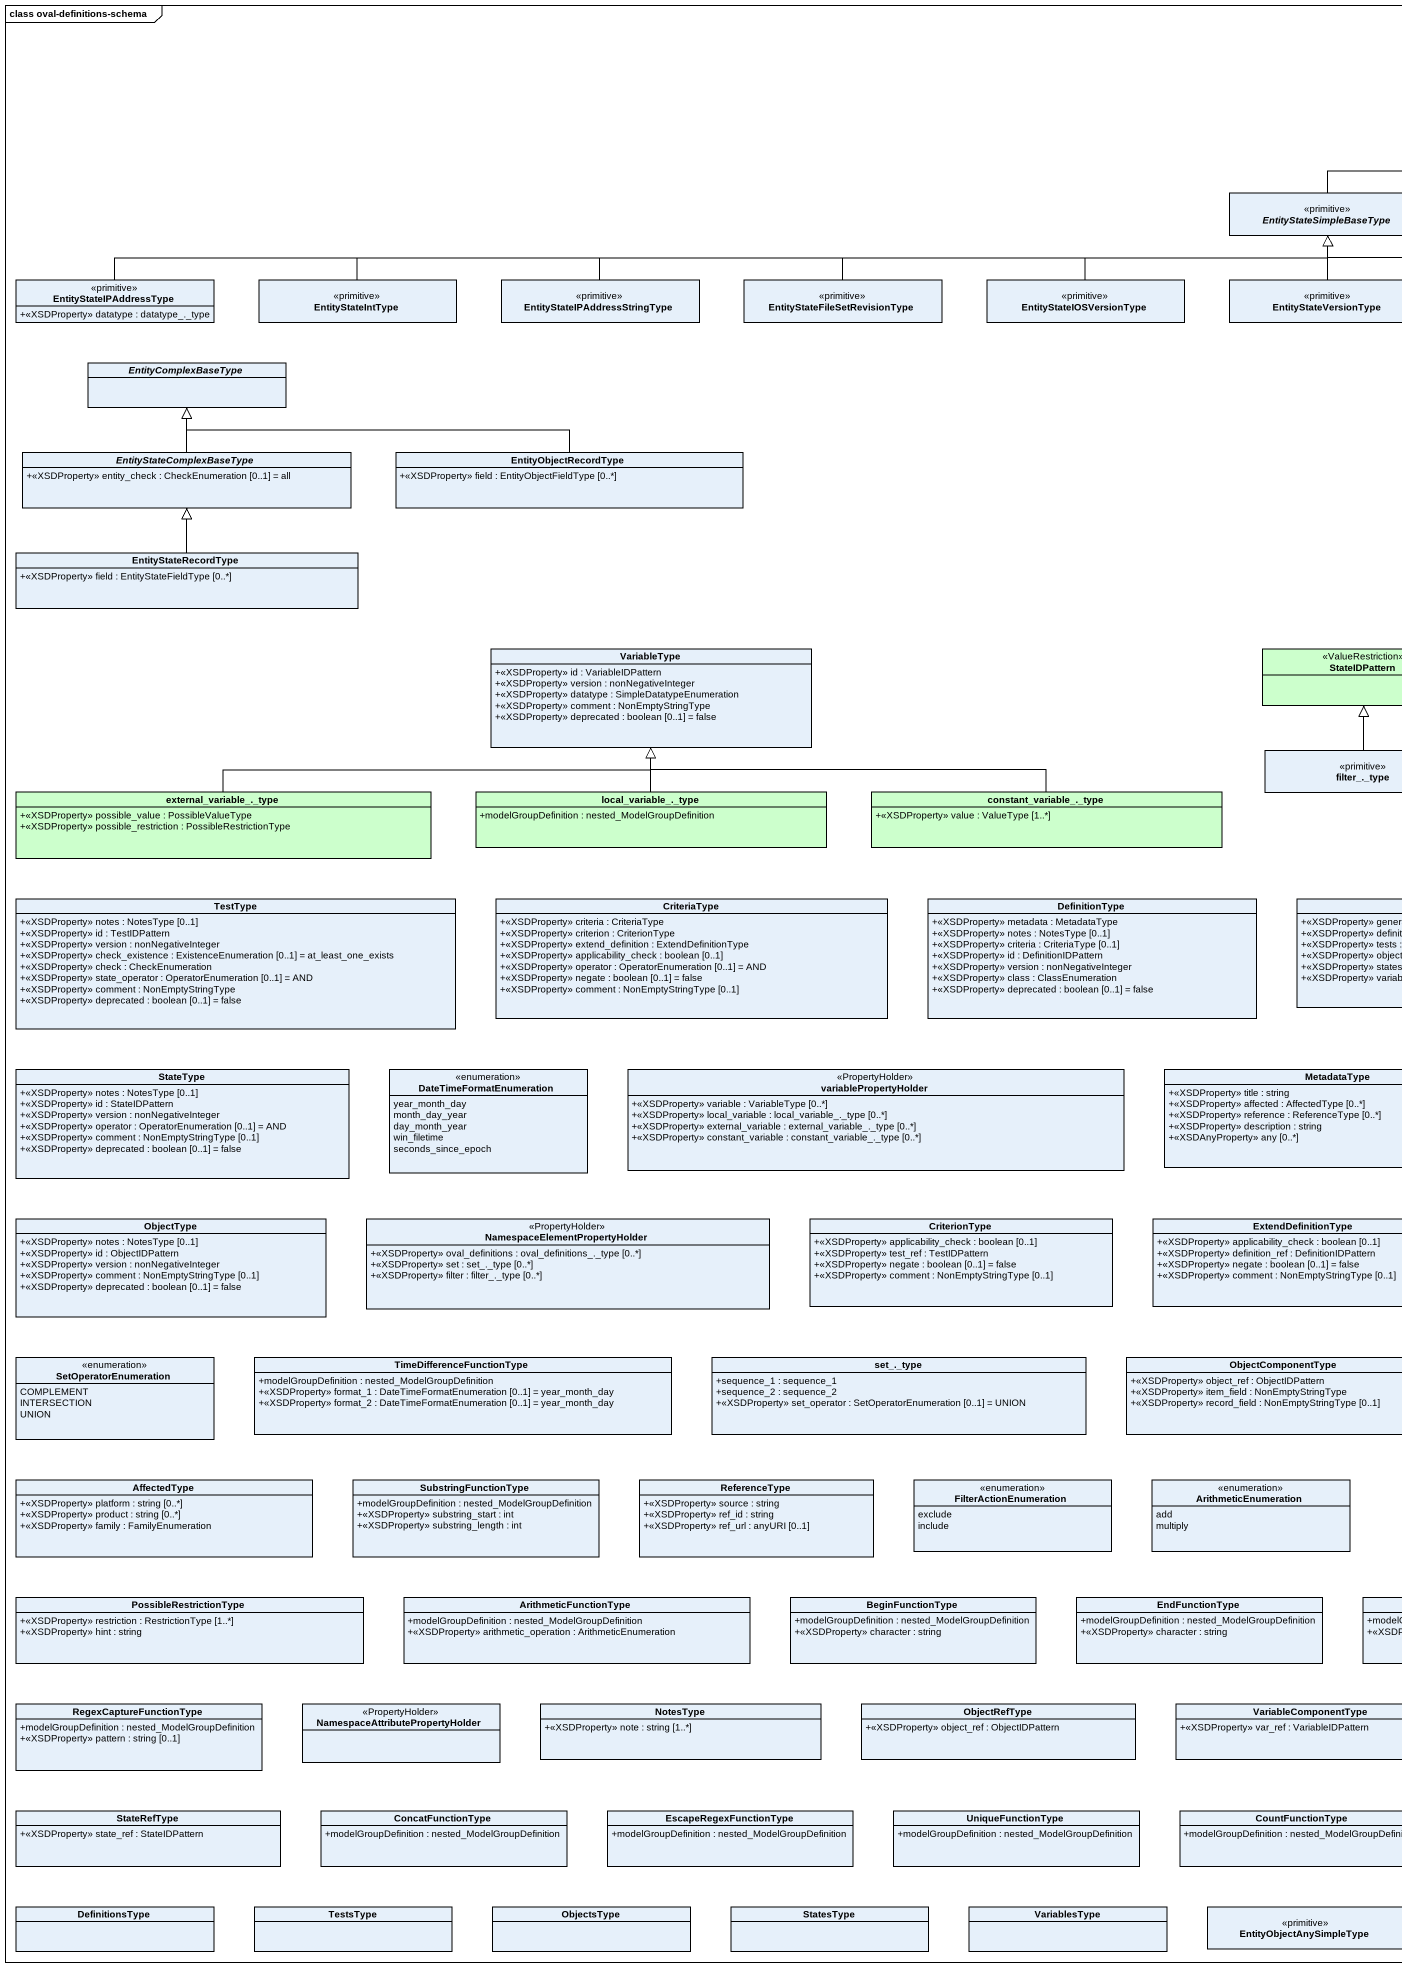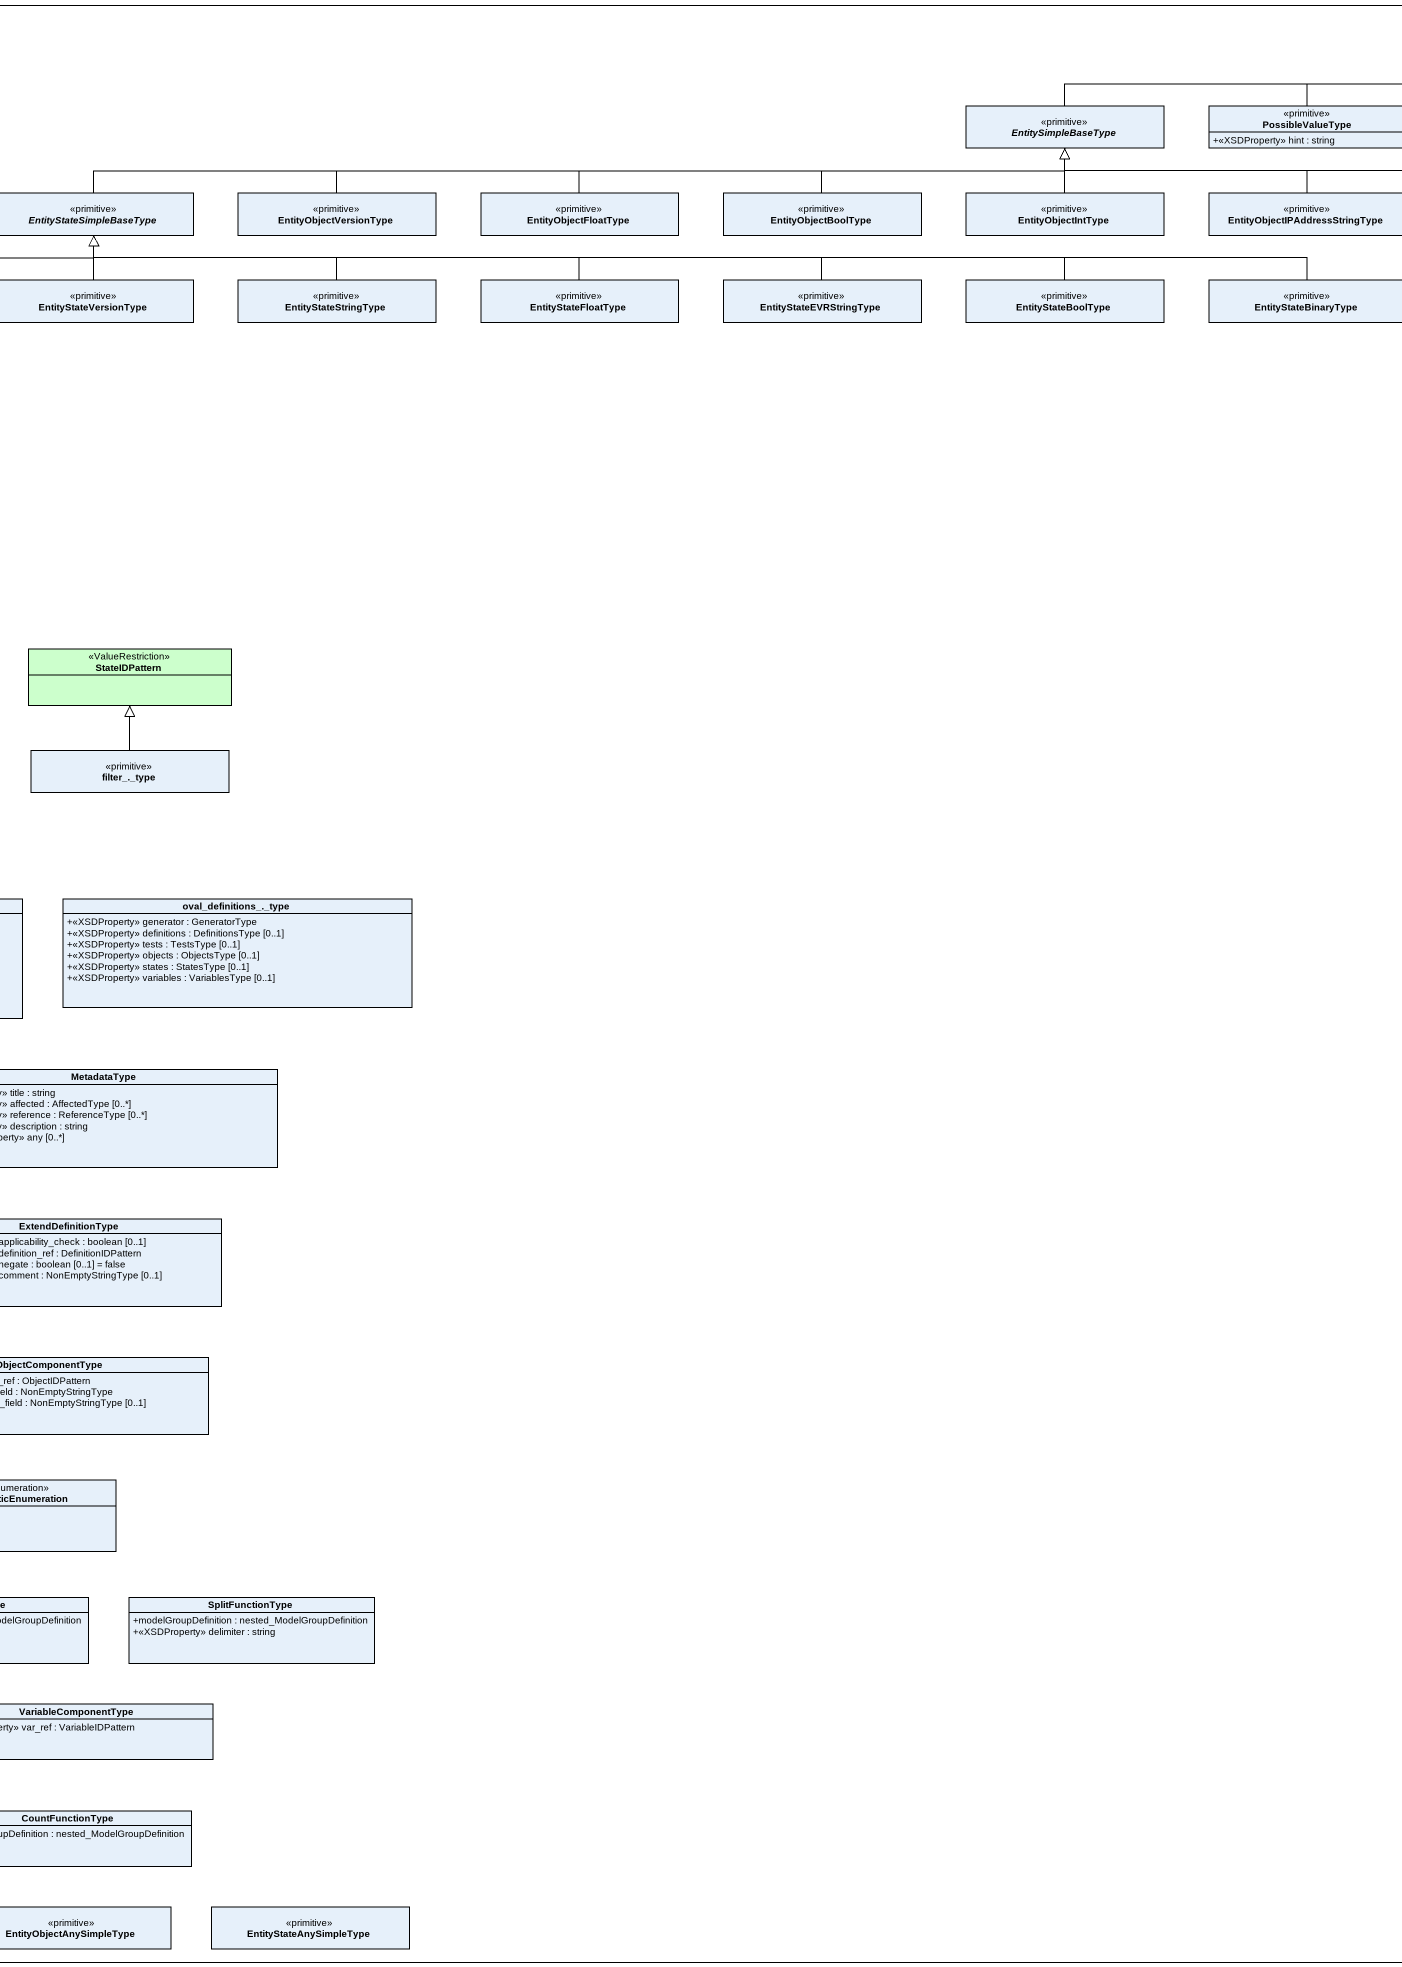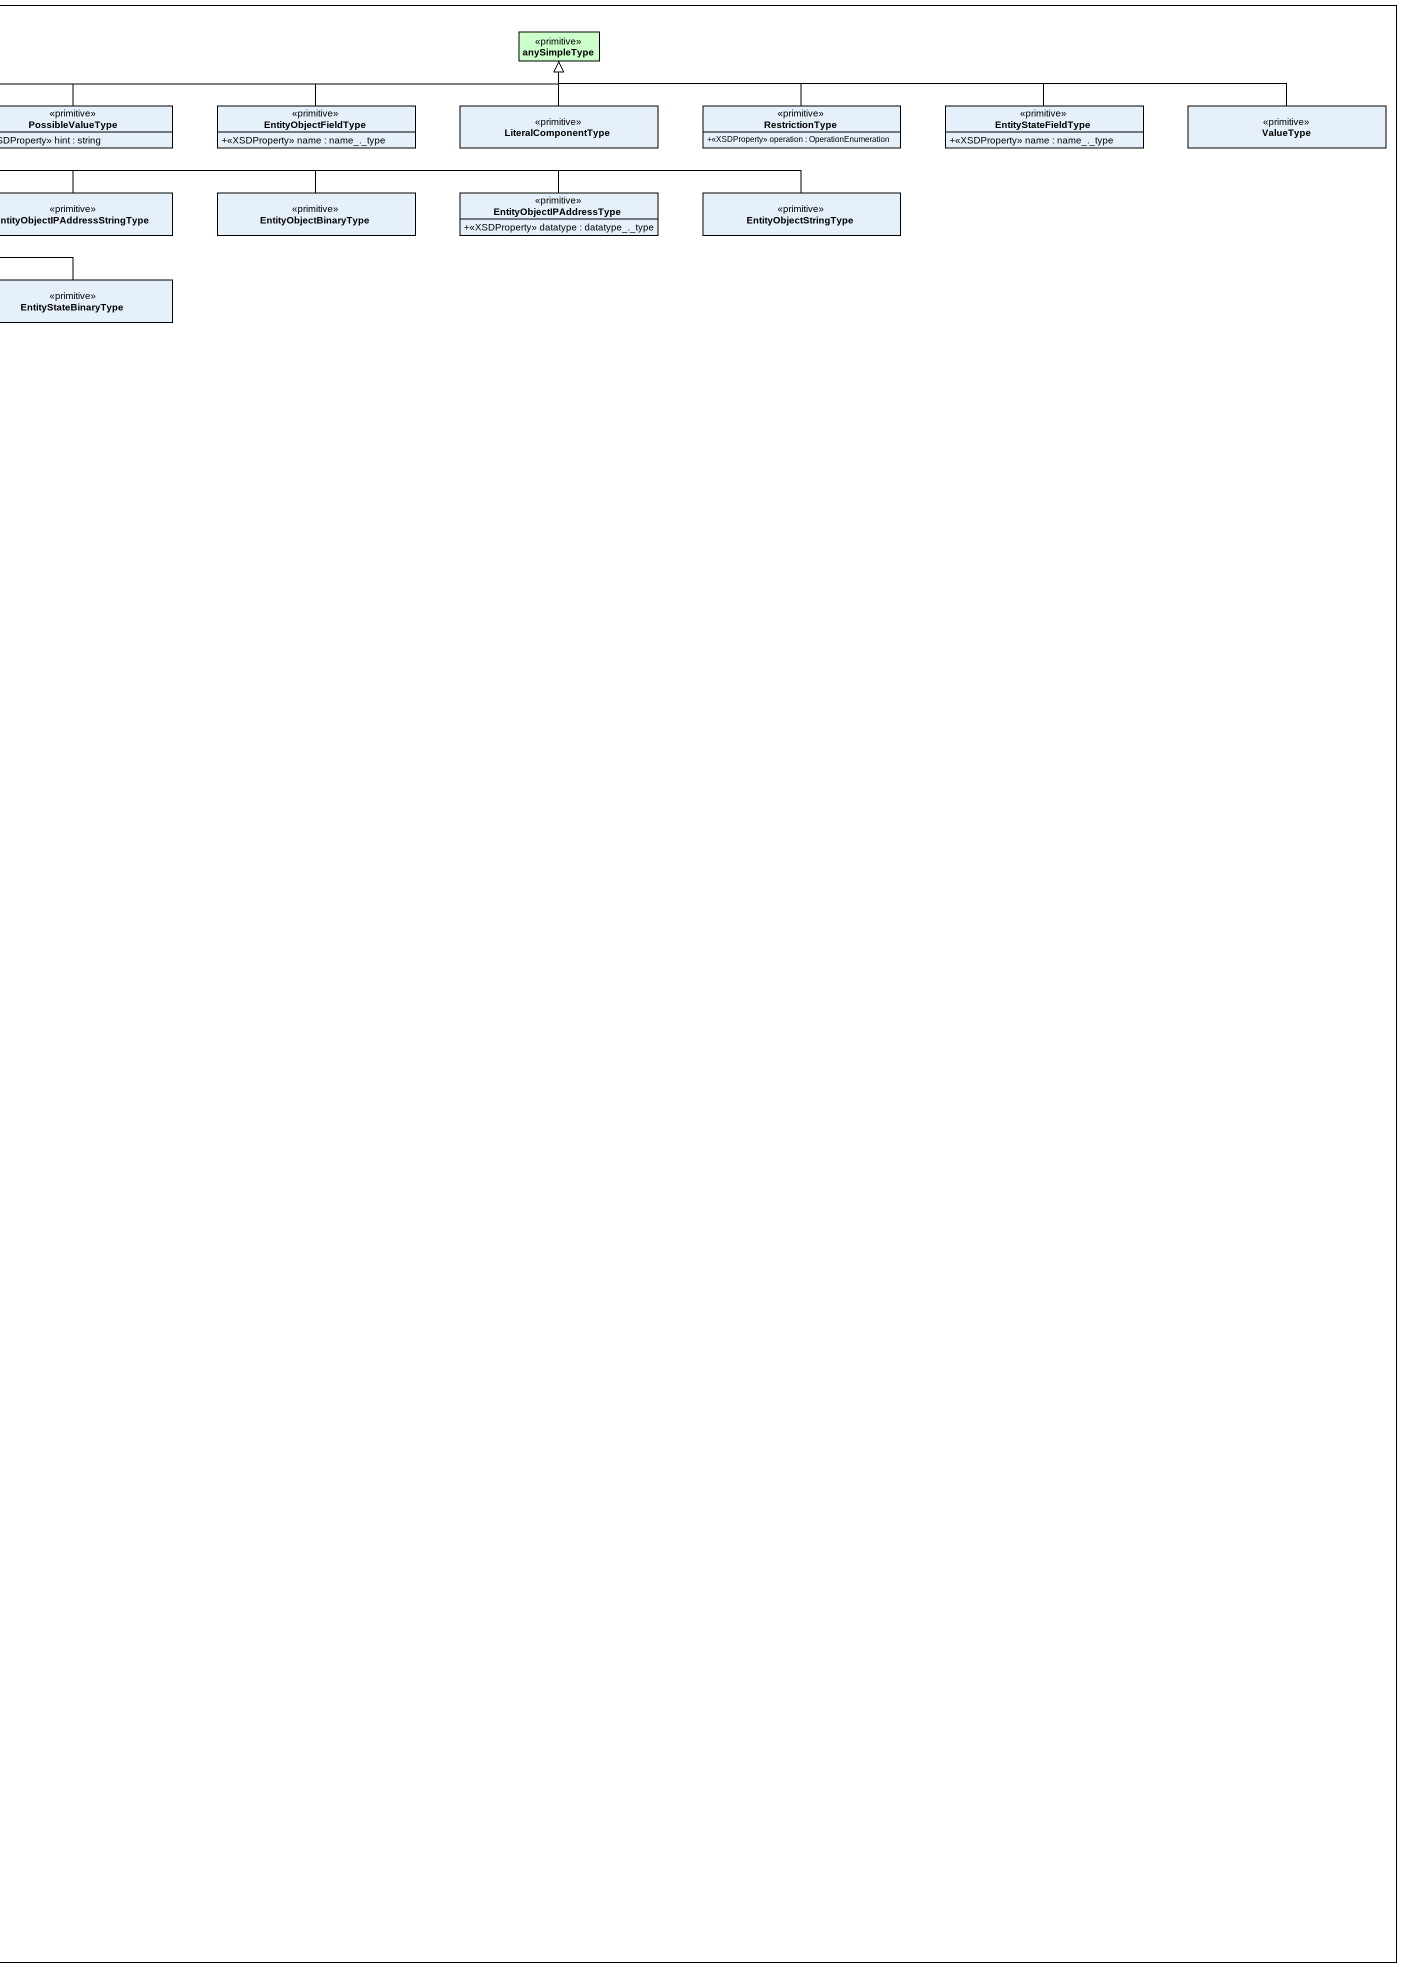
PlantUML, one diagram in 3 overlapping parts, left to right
@startuml
mainframe class oval-definitions-schema
hide circle
hide empty members
skinparam classAttributeIconSize 0
class anySimpleType <<primitive>> #CCFFCC
abstract class EntitySimpleBaseType <<primitive>>
class PossibleValueType <<primitive>> {
  +<<XSDProperty>> hint : string
}
class EntityObjectFieldType <<primitive>> {
  +<<XSDProperty>> name : name_._type
}
class LiteralComponentType <<primitive>>
class RestrictionType <<primitive>> {
  +<<XSDProperty>> operation : OperationEnumeration
}
class EntityStateFieldType <<primitive>> {
  +<<XSDProperty>> name : name_._type
}
class ValueType <<primitive>>
abstract class EntityStateSimpleBaseType <<primitive>>
class EntityObjectVersionType <<primitive>>
class EntityObjectFloatType <<primitive>>
class EntityObjectBoolType <<primitive>>
class EntityObjectIntType <<primitive>>
class "EntityObjectIPAddressStringType" as EntityObjectIPAddressStringT <<primitive>>
class EntityObjectBinaryType <<primitive>>
class EntityObjectIPAddressType <<primitive>> {
  +<<XSDProperty>> datatype : datatype_._type
}
class EntityObjectStringType <<primitive>>
class EntityStateIPAddressType <<primitive>> {
  +<<XSDProperty>> datatype : datatype_._type
}
class EntityStateIntType <<primitive>>
class "EntityStateIPAddressStringType" as EntityStateIPAddressStringTy <<primitive>>
class "EntityStateFileSetRevisionType" as EntityStateFileSetRevisionTy <<primitive>>
class EntityStateIOSVersionType <<primitive>>
class EntityStateVersionType <<primitive>>
class EntityStateStringType <<primitive>>
class EntityStateFloatType <<primitive>>
class EntityStateEVRStringType <<primitive>>
class EntityStateBoolType <<primitive>>
class EntityStateBinaryType <<primitive>>
abstract class EntityComplexBaseType
abstract class EntityStateComplexBaseType {
  +<<XSDProperty>> entity_check : CheckEnumeration [0..1] = all
}
class EntityObjectRecordType {
  +<<XSDProperty>> field : EntityObjectFieldType [0..*]
}
class EntityStateRecordType {
  +<<XSDProperty>> field : EntityStateFieldType [0..*]
}
class VariableType {
  +<<XSDProperty>> id : VariableIDPattern
  +<<XSDProperty>> version : nonNegativeInteger
  +<<XSDProperty>> datatype : SimpleDatatypeEnumeration
  +<<XSDProperty>> comment : NonEmptyStringType
  +<<XSDProperty>> deprecated : boolean [0..1] = false
}
class StateIDPattern <<ValueRestriction>> #CCFFCC
class "filter_._type" as filter_type <<primitive>>
class "external_variable_._type" as external_variable_type #CCFFCC {
  +<<XSDProperty>> possible_value : PossibleValueType
  +<<XSDProperty>> possible_restriction : PossibleRestrictionType
}
class "local_variable_._type" as local_variable_type #CCFFCC {
  +modelGroupDefinition : nested_ModelGroupDefinition
}
class "constant_variable_._type" as constant_variable_type #CCFFCC {
  +<<XSDProperty>> value : ValueType [1..*]
}
class TestType {
  +<<XSDProperty>> notes : NotesType [0..1]
  +<<XSDProperty>> id : TestIDPattern
  +<<XSDProperty>> version : nonNegativeInteger
  +<<XSDProperty>> check_existence : ExistenceEnumeration [0..1] = at_least_one_exists
  +<<XSDProperty>> check : CheckEnumeration
  +<<XSDProperty>> state_operator : OperatorEnumeration [0..1] = AND
  +<<XSDProperty>> comment : NonEmptyStringType
  +<<XSDProperty>> deprecated : boolean [0..1] = false
}
class CriteriaType {
  +<<XSDProperty>> criteria : CriteriaType
  +<<XSDProperty>> criterion : CriterionType
  +<<XSDProperty>> extend_definition : ExtendDefinitionType
  +<<XSDProperty>> applicability_check : boolean [0..1]
  +<<XSDProperty>> operator : OperatorEnumeration [0..1] = AND
  +<<XSDProperty>> negate : boolean [0..1] = false
  +<<XSDProperty>> comment : NonEmptyStringType [0..1]
}
class DefinitionType {
  +<<XSDProperty>> metadata : MetadataType
  +<<XSDProperty>> notes : NotesType [0..1]
  +<<XSDProperty>> criteria : CriteriaType [0..1]
  +<<XSDProperty>> id : DefinitionIDPattern
  +<<XSDProperty>> version : nonNegativeInteger
  +<<XSDProperty>> class : ClassEnumeration
  +<<XSDProperty>> deprecated : boolean [0..1] = false
}
class "oval_definitions_._type" as oval_definitions_type {
  +<<XSDProperty>> generator : GeneratorType
  +<<XSDProperty>> definitions : DefinitionsType [0..1]
  +<<XSDProperty>> tests : TestsType [0..1]
  +<<XSDProperty>> objects : ObjectsType [0..1]
  +<<XSDProperty>> states : StatesType [0..1]
  +<<XSDProperty>> variables : VariablesType [0..1]
}
class StateType {
  +<<XSDProperty>> notes : NotesType [0..1]
  +<<XSDProperty>> id : StateIDPattern
  +<<XSDProperty>> version : nonNegativeInteger
  +<<XSDProperty>> operator : OperatorEnumeration [0..1] = AND
  +<<XSDProperty>> comment : NonEmptyStringType [0..1]
  +<<XSDProperty>> deprecated : boolean [0..1] = false
}
enum DateTimeFormatEnumeration {
  year_month_day
  month_day_year
  day_month_year
  win_filetime
  seconds_since_epoch
}
class variablePropertyHolder <<PropertyHolder>> {
  +<<XSDProperty>> variable : VariableType [0..*]
  +<<XSDProperty>> local_variable : local_variable_._type [0..*]
  +<<XSDProperty>> external_variable : external_variable_._type [0..*]
  +<<XSDProperty>> constant_variable : constant_variable_._type [0..*]
}
class MetadataType {
  +<<XSDProperty>> title : string
  +<<XSDProperty>> affected : AffectedType [0..*]
  +<<XSDProperty>> reference : ReferenceType [0..*]
  +<<XSDProperty>> description : string
  +<<XSDAnyProperty>> any [0..*]
}
class ObjectType {
  +<<XSDProperty>> notes : NotesType [0..1]
  +<<XSDProperty>> id : ObjectIDPattern
  +<<XSDProperty>> version : nonNegativeInteger
  +<<XSDProperty>> comment : NonEmptyStringType [0..1]
  +<<XSDProperty>> deprecated : boolean [0..1] = false
}
class "NamespaceElementPropertyHolder" as NamespaceElementPropertyHold <<PropertyHolder>> {
  +<<XSDProperty>> oval_definitions : oval_definitions_._type [0..*]
  +<<XSDProperty>> set : set_._type [0..*]
  +<<XSDProperty>> filter : filter_._type [0..*]
}
class CriterionType {
  +<<XSDProperty>> applicability_check : boolean [0..1]
  +<<XSDProperty>> test_ref : TestIDPattern
  +<<XSDProperty>> negate : boolean [0..1] = false
  +<<XSDProperty>> comment : NonEmptyStringType [0..1]
}
class ExtendDefinitionType {
  +<<XSDProperty>> applicability_check : boolean [0..1]
  +<<XSDProperty>> definition_ref : DefinitionIDPattern
  +<<XSDProperty>> negate : boolean [0..1] = false
  +<<XSDProperty>> comment : NonEmptyStringType [0..1]
}
enum SetOperatorEnumeration {
  COMPLEMENT
  INTERSECTION
  UNION
}
class TimeDifferenceFunctionType {
  +modelGroupDefinition : nested_ModelGroupDefinition
  +<<XSDProperty>> format_1 : DateTimeFormatEnumeration [0..1] = year_month_day
  +<<XSDProperty>> format_2 : DateTimeFormatEnumeration [0..1] = year_month_day
}
class "set_._type" as set_type {
  +sequence_1 : sequence_1
  +sequence_2 : sequence_2
  +<<XSDProperty>> set_operator : SetOperatorEnumeration [0..1] = UNION
}
class ObjectComponentType {
  +<<XSDProperty>> object_ref : ObjectIDPattern
  +<<XSDProperty>> item_field : NonEmptyStringType
  +<<XSDProperty>> record_field : NonEmptyStringType [0..1]
}
class AffectedType {
  +<<XSDProperty>> platform : string [0..*]
  +<<XSDProperty>> product : string [0..*]
  +<<XSDProperty>> family : FamilyEnumeration
}
class SubstringFunctionType {
  +modelGroupDefinition : nested_ModelGroupDefinition
  +<<XSDProperty>> substring_start : int
  +<<XSDProperty>> substring_length : int
}
class ReferenceType {
  +<<XSDProperty>> source : string
  +<<XSDProperty>> ref_id : string
  +<<XSDProperty>> ref_url : anyURI [0..1]
}
enum FilterActionEnumeration {
  exclude
  include
}
enum ArithmeticEnumeration {
  add
  multiply
}
class PossibleRestrictionType {
  +<<XSDProperty>> restriction : RestrictionType [1..*]
  +<<XSDProperty>> hint : string
}
class ArithmeticFunctionType {
  +modelGroupDefinition : nested_ModelGroupDefinition
  +<<XSDProperty>> arithmetic_operation : ArithmeticEnumeration
}
class BeginFunctionType {
  +modelGroupDefinition : nested_ModelGroupDefinition
  +<<XSDProperty>> character : string
}
class EndFunctionType {
  +modelGroupDefinition : nested_ModelGroupDefinition
  +<<XSDProperty>> character : string
}
class SplitFunctionType {
  +modelGroupDefinition : nested_ModelGroupDefinition
  +<<XSDProperty>> delimiter : string
}
class RegexCaptureFunctionType {
  +modelGroupDefinition : nested_ModelGroupDefinition
  +<<XSDProperty>> pattern : string [0..1]
}
class "NamespaceAttributePropertyHolder" as NamespaceAttributePropertyHo <<PropertyHolder>>
class NotesType {
  +<<XSDProperty>> note : string [1..*]
}
class ObjectRefType {
  +<<XSDProperty>> object_ref : ObjectIDPattern
}
class VariableComponentType {
  +<<XSDProperty>> var_ref : VariableIDPattern
}
class StateRefType {
  +<<XSDProperty>> state_ref : StateIDPattern
}
class ConcatFunctionType {
  +modelGroupDefinition : nested_ModelGroupDefinition
}
class EscapeRegexFunctionType {
  +modelGroupDefinition : nested_ModelGroupDefinition
}
class UniqueFunctionType {
  +modelGroupDefinition : nested_ModelGroupDefinition
}
class CountFunctionType {
  +modelGroupDefinition : nested_ModelGroupDefinition
}
class DefinitionsType
class TestsType
class ObjectsType
class StatesType
class VariablesType
class EntityObjectAnySimpleType <<primitive>>
class EntityStateAnySimpleType <<primitive>>
EntitySimpleBaseType -right-|> anySimpleType
PossibleValueType -right-|> anySimpleType
EntityObjectFieldType -right-|> anySimpleType
LiteralComponentType -up-|> anySimpleType
RestrictionType -left-|> anySimpleType
EntityStateFieldType -left-|> anySimpleType
ValueType -left-|> anySimpleType
EntityStateSimpleBaseType -right-|> EntitySimpleBaseType
EntityObjectVersionType -right-|> EntitySimpleBaseType
EntityObjectFloatType -right-|> EntitySimpleBaseType
EntityObjectBoolType -right-|> EntitySimpleBaseType
EntityObjectIntType -up-|> EntitySimpleBaseType
EntityObjectIPAddressStringT -left-|> EntitySimpleBaseType
EntityObjectBinaryType -left-|> EntitySimpleBaseType
EntityObjectIPAddressType -left-|> EntitySimpleBaseType
EntityObjectStringType -left-|> EntitySimpleBaseType
EntityStateIPAddressType -right-|> EntityStateSimpleBaseType
EntityStateIntType -right-|> EntityStateSimpleBaseType
EntityStateIPAddressStringTy -right-|> EntityStateSimpleBaseType
EntityStateFileSetRevisionTy -right-|> EntityStateSimpleBaseType
EntityStateIOSVersionType -right-|> EntityStateSimpleBaseType
EntityStateVersionType -up-|> EntityStateSimpleBaseType
EntityStateStringType -left-|> EntityStateSimpleBaseType
EntityStateFloatType -left-|> EntityStateSimpleBaseType
EntityStateEVRStringType -left-|> EntityStateSimpleBaseType
EntityStateBoolType -left-|> EntityStateSimpleBaseType
EntityStateBinaryType -left-|> EntityStateSimpleBaseType
EntityStateComplexBaseType -up-|> EntityComplexBaseType
EntityObjectRecordType -left-|> EntityComplexBaseType
EntityStateRecordType -up-|> EntityStateComplexBaseType
filter_type -up-|> StateIDPattern
external_variable_type -right-|> VariableType
local_variable_type -up-|> VariableType
constant_variable_type -left-|> VariableType
@enduml
